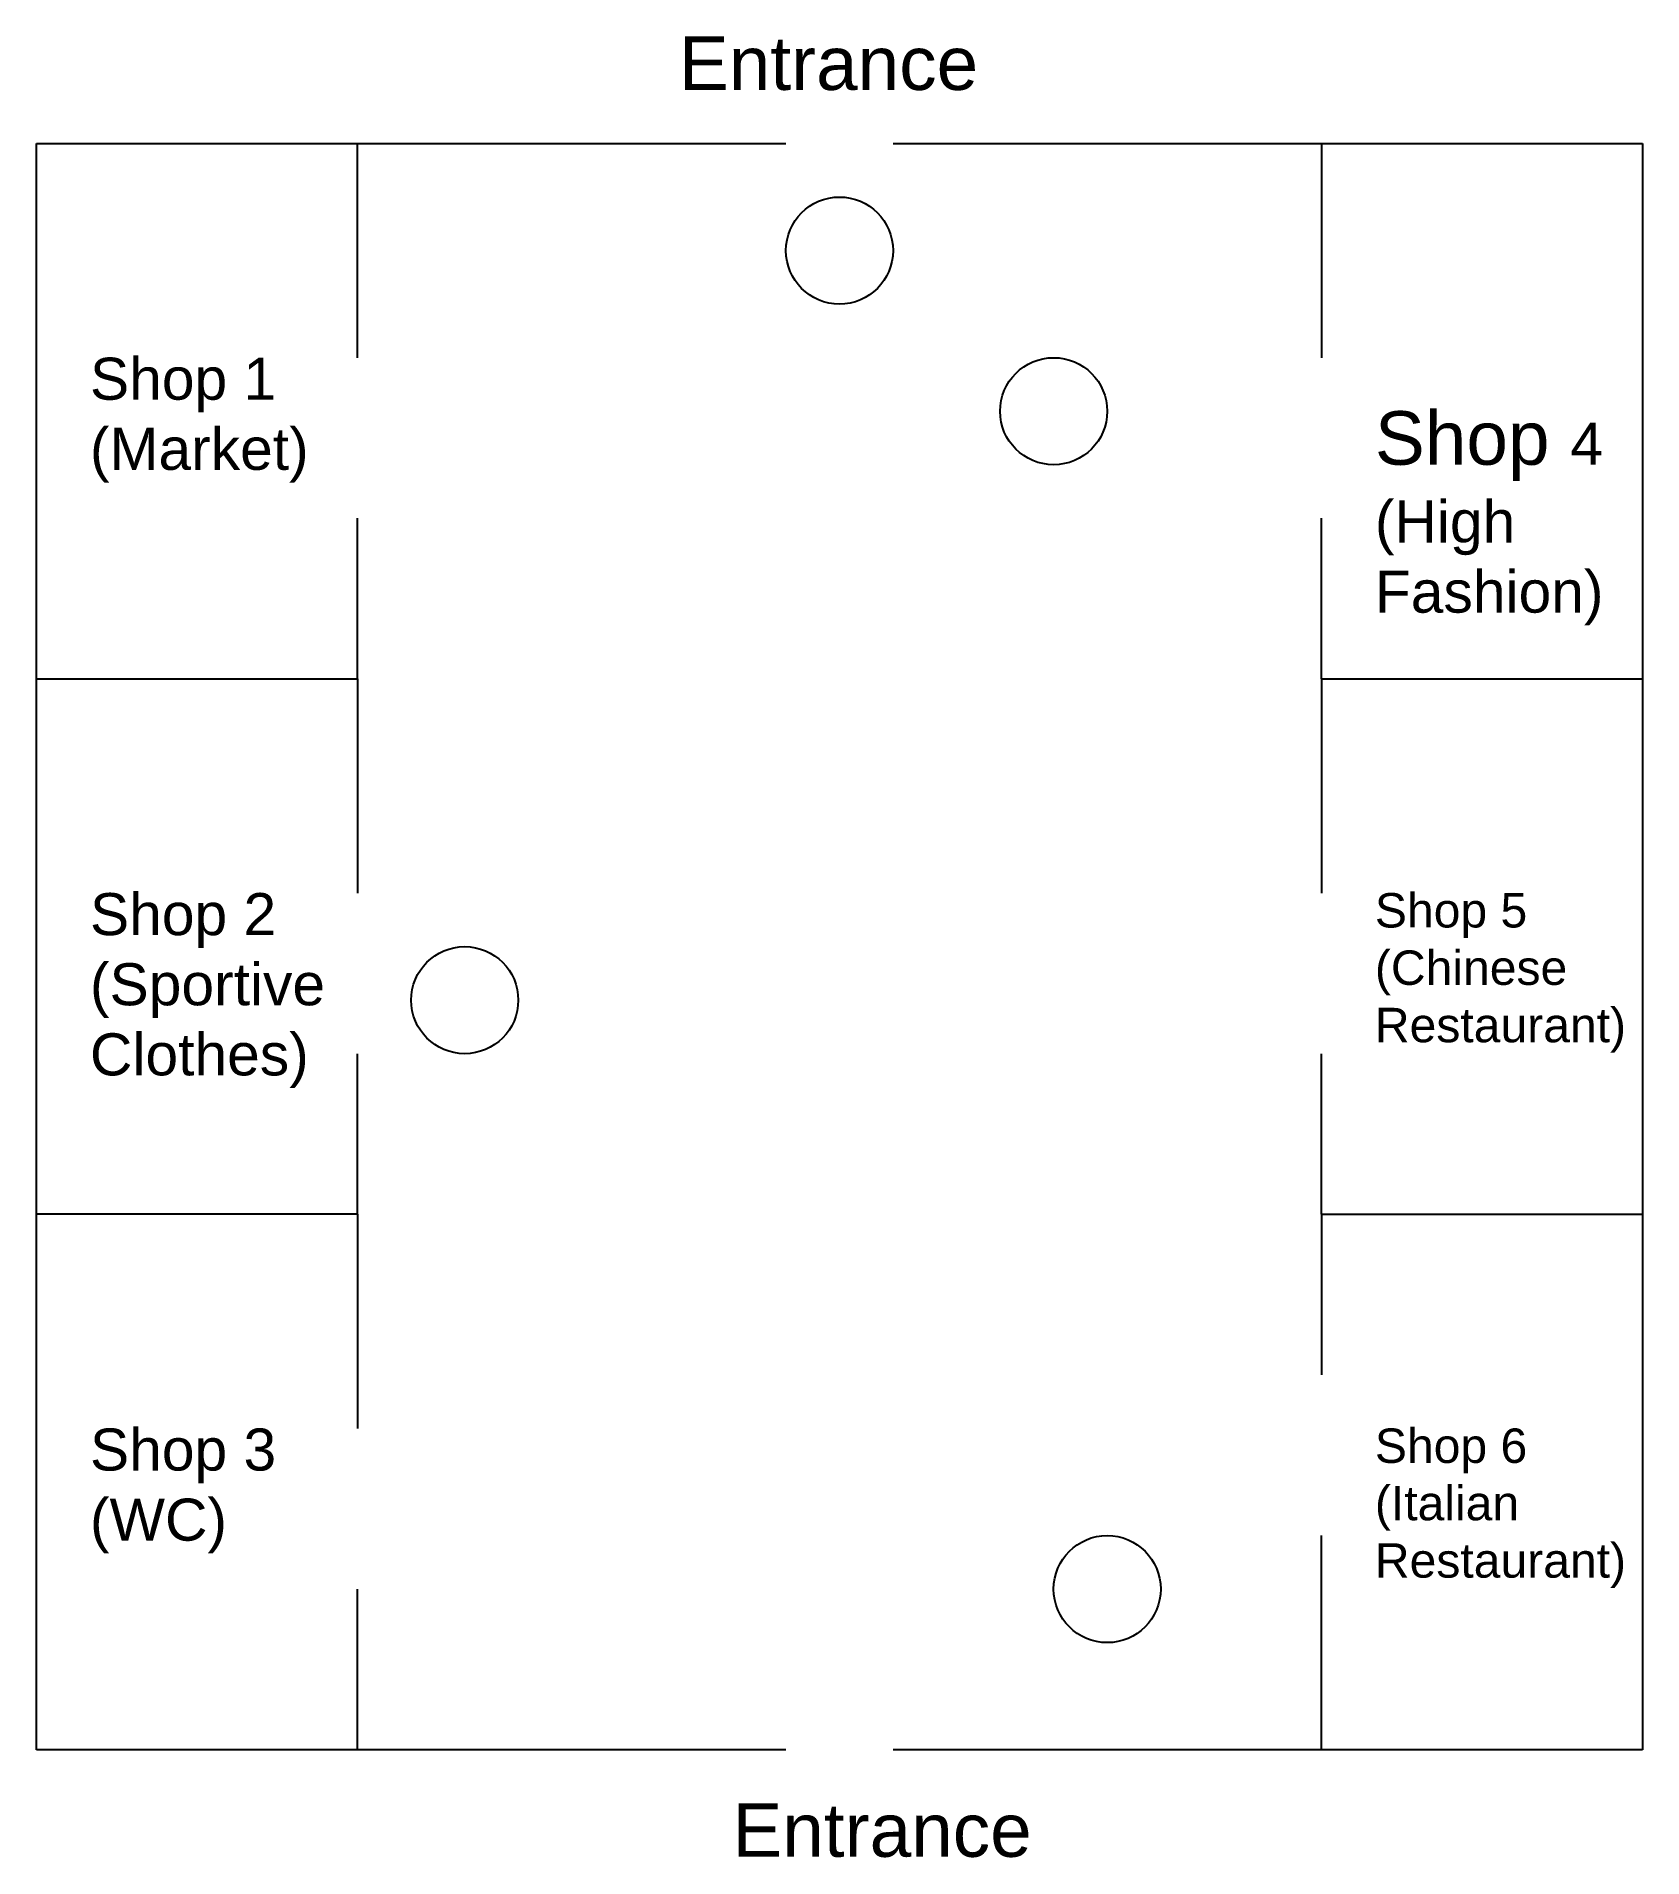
# Model space of a CAD drawing. Header units: millimetres. Extents: x 0 to 30, y -2 to 32.
import ezdxf

# ---------------------------------------------------------------- set-up
doc = ezdxf.new("R2010")
doc.units = ezdxf.units.MM
doc.layers.get('0').update_dxf_attribs({"lineweight": 25, "true_color": 0xffffff})
doc.styles.add('textstyle0', font='')
doc.styles.add('textstyle1', font='')
doc.styles.add('textstyle2', font='')
doc.styles.add('textstyle3', font='')
doc.styles.add('textstyle4', font='')
doc.styles.add('textstyle5', font='')
doc.styles.add('textstyle6', font='')
doc.styles.add('textstyle7', font='')
doc.styles.get('textstyle0').set_extended_font_data('Arial')
doc.styles.get('textstyle1').set_extended_font_data('Arial')
doc.styles.get('textstyle2').set_extended_font_data('Arial')
doc.styles.get('textstyle3').set_extended_font_data('Arial')
doc.styles.get('textstyle4').set_extended_font_data('Arial')
doc.styles.get('textstyle5').set_extended_font_data('Arial')
doc.styles.get('textstyle6').set_extended_font_data('Arial')
doc.styles.get('textstyle7').set_extended_font_data('Arial')

msp = doc.modelspace()

# ---------------------------------------------------------------- linework, layer by layer
for p, q in [((0, 0), (0, 30)), ((0, 30), (14, 30)), ((6, 26), (6, 30)), ((16, 30), (30, 30)), ((24, 30), (24, 26)), ((30, 30), (30, 0)), ((6, 20), (6, 23)), ((24, 20), (24, 23)), ((0, 20), (6, 20)), ((6, 20), (6, 16)), ((24, 20), (30, 20)), ((24, 20), (24, 16)), ((6, 10), (6, 13)), ((24, 10), (24, 13)), ((6, 10), (0, 10)), ((6, 10), (6, 6)), ((24, 10), (30, 10)), ((24, 10), (24, 7)), ((24, 0), (24, 4)), ((6, 0), (6, 3)), ((14, 0), (0, 0)), ((30, 0), (16, 0))]:
    msp.add_line(p, q)
for centre, radius in [((15, 28), 1), ((19, 25), 1), ((19, 25), 1), ((18, 25), 0), ((8, 14), 1), ((20, 3), 1)]:
    msp.add_circle(centre, radius)

# ---------------------------------------------------------------- texts
at = {"char_height": 1, "attachment_point": 1}
for s, insert, style in [('Entrance', (12, 32), 'textstyle6'), ('\\H0.785714;Shop 1\\P(Market)', (1, 26), 'textstyle0'), ('Shop \\H0.785714;4\\P(High \\PFashion)', (25, 25), 'textstyle5'), ('\\H0.785714;Shop 2\\P(Sportive \\PClothes)', (1, 16), 'textstyle1'), ('\\H0.642857;Shop 5\\P(Chinese\\PRestaurant)', (25, 16), 'textstyle4'), ('\\H0.785714;Shop 3\\P(WC)', (1, 6), 'textstyle2'), ('\\H0.642857;Shop 6\\P(Italian \\PRestaurant)', (25, 6), 'textstyle3'), ('Entrance', (13, -1), 'textstyle7')]:
    msp.add_mtext(s, dxfattribs=dict(at, insert=insert, style=style))

doc.saveas('drawing.dxf')
